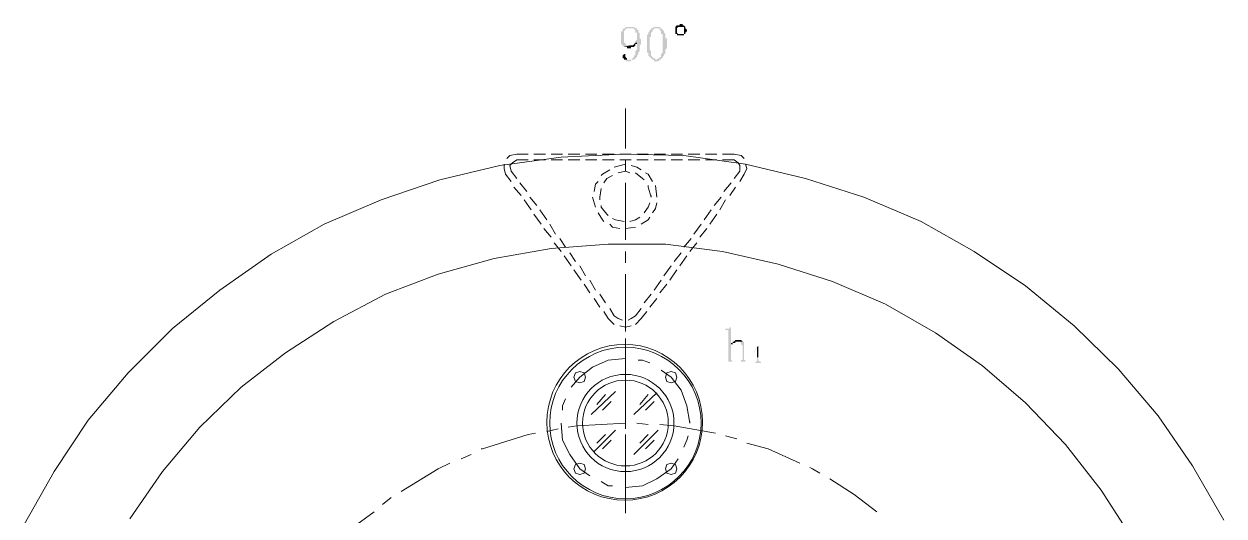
# Model space of a CAD drawing. Header units: millimetres. Extents: x 6 to 291, y 3 to 207.
# Drawn here: x 41.53 to 77.09, y 46.95 to 61.51 of the extents above; entities that cross this region are included whole.
import ezdxf

# ---------------------------------------------------------------- set-up
doc = ezdxf.new("R2010")
doc.units = ezdxf.units.MM

msp = doc.modelspace()

# ---------------------------------------------------------------- hatches: boundary and pattern name
h = msp.add_hatch(color=7)
h.dxf.hatch_style = 2
h.paths.add_polyline_path([(59.478192, 61.425667), (59.351192, 61.425667), (59.351192, 61.383333), (59.308859, 61.383333), (59.266526, 61.341), (59.266526, 61.298667), (59.224192, 61.298667), (59.224192, 61.214), (59.224192, 61.129333), (59.224192, 61.002333), (59.224192, 60.96), (59.224192, 60.917667), (59.266526, 60.875333), (59.308859, 60.833), (59.478192, 60.875333), (59.393526, 60.875333), (59.351192, 60.917667), (59.351192, 60.96), (59.308859, 60.96), (59.308859, 61.002333), (59.308859, 61.129333), (59.308859, 61.171667), (59.308859, 61.256333), (59.308859, 61.298667), (59.351192, 61.341), (59.393526, 61.383333), (59.647526, 61.383333), (59.605192, 61.425667), (59.520526, 61.425667)])
h = msp.add_hatch(color=7)
h.dxf.hatch_style = 2
h.paths.add_polyline_path([(59.647526, 61.383333), (59.478192, 61.383333), (59.605192, 61.383333), (59.605192, 61.341), (59.647526, 61.341), (59.647526, 61.298667), (59.647526, 61.256333), (59.689859, 61.256333), (59.689859, 61.171667), (59.689859, 61.087), (59.689859, 61.044667), (59.647526, 61.002333), (59.647526, 60.96), (59.689859, 60.96), (59.689859, 60.748333), (59.647526, 60.706), (59.647526, 60.663667), (59.647526, 60.621333), (59.647526, 60.579), (59.605192, 60.579), (59.605192, 60.536667), (59.562859, 60.494333), (59.520526, 60.452), (59.308859, 60.452), (59.351192, 60.452), (59.393526, 60.409667), (59.520526, 60.409667), (59.520526, 60.452), (59.605192, 60.452), (59.647526, 60.494333), (59.689859, 60.536667), (59.689859, 60.579), (59.732192, 60.621333), (59.732192, 60.663667), (59.774526, 60.706), (59.774526, 60.748333), (59.774526, 60.833), (59.774526, 60.875333), (59.816859, 60.917667), (59.816859, 61.002333), (59.816859, 61.044667), (59.774526, 61.087), (59.774526, 61.129333), (59.774526, 61.214), (59.774526, 61.256333), (59.732192, 61.256333), (59.732192, 61.298667), (59.732192, 61.341), (59.689859, 61.341), (59.689859, 61.383333)])
h = msp.add_hatch(color=7)
h.dxf.hatch_style = 2
h.paths.add_polyline_path([(60.155526, 61.383333), (60.113192, 61.383333), (60.113192, 61.341), (60.070859, 61.341), (60.070859, 61.298667), (60.028526, 61.256333), (60.028526, 61.214), (59.986192, 61.171667), (59.986192, 61.129333), (59.986192, 61.044667), (59.986192, 60.917667), (59.986192, 60.833), (59.986192, 60.706), (59.986192, 60.663667), (60.028526, 60.663667), (60.028526, 60.579), (60.070859, 60.536667), (60.113192, 60.494333), (60.155526, 60.452), (60.197859, 60.452), (60.197859, 60.409667), (60.324859, 60.409667), (60.367192, 60.452), (60.409526, 60.452), (60.240192, 60.452), (60.240192, 60.494333), (60.197859, 60.494333), (60.155526, 60.536667), (60.113192, 60.579), (60.113192, 60.621333), (60.113192, 60.663667), (60.113192, 60.706), (60.070859, 60.748333), (60.070859, 60.875333), (60.070859, 61.002333), (60.070859, 61.129333), (60.113192, 61.129333), (60.113192, 61.214), (60.113192, 61.256333), (60.155526, 61.298667), (60.155526, 61.341), (60.197859, 61.341), (60.197859, 61.383333), (60.282526, 61.383333)])
h = msp.add_hatch(color=7)
h.dxf.hatch_style = 2
h.paths.add_polyline_path([(60.282526, 61.425667), (60.197859, 61.425667), (60.155526, 61.383333), (60.367192, 61.383333), (60.367192, 61.341), (60.409526, 61.298667), (60.409526, 61.256333), (60.409526, 61.214), (60.451859, 61.214), (60.451859, 61.171667), (60.451859, 61.044667), (60.451859, 60.917667), (60.451859, 60.748333), (60.451859, 60.663667), (60.409526, 60.621333), (60.409526, 60.536667), (60.367192, 60.536667), (60.367192, 60.494333), (60.324859, 60.494333), (60.282526, 60.452), (60.409526, 60.452), (60.409526, 60.494333), (60.451859, 60.494333), (60.451859, 60.536667), (60.494192, 60.579), (60.494192, 60.621333), (60.536526, 60.621333), (60.536526, 60.663667), (60.536526, 60.748333), (60.578859, 60.790667), (60.578859, 60.875333), (60.578859, 60.917667), (60.578859, 61.087), (60.536526, 61.087), (60.536526, 61.171667), (60.536526, 61.214), (60.494192, 61.256333), (60.494192, 61.298667), (60.451859, 61.341), (60.409526, 61.383333), (60.367192, 61.425667)])
h = msp.add_hatch(color=7)
h.dxf.hatch_style = 2
h.paths.add_polyline_path([(60.875192, 61.468), (60.832859, 61.425667), (60.832859, 61.341), (60.832859, 61.298667), (60.832859, 61.214), (61.002192, 61.214), (60.917526, 61.214), (60.875192, 61.256333), (60.875192, 61.298667), (60.875192, 61.383333), (60.917526, 61.425667), (61.002192, 61.425667)])
h = msp.add_hatch(color=7)
h.dxf.hatch_style = 2
h.paths.add_polyline_path([(61.002192, 61.510333), (60.959859, 61.510333), (60.959859, 61.468), (60.875192, 61.468), (61.002192, 61.425667), (61.086859, 61.425667), (61.086859, 61.341), (61.086859, 61.298667), (61.086859, 61.214), (60.875192, 61.214), (60.875192, 61.171667), (61.086859, 61.171667), (61.086859, 61.214), (61.129192, 61.214), (61.129192, 61.256333), (61.171526, 61.298667), (61.171526, 61.341), (61.129192, 61.383333), (61.129192, 61.425667), (61.086859, 61.468), (61.044526, 61.468), (61.044526, 61.510333)])
h = msp.add_hatch(color=7)
h.dxf.hatch_style = 2
h.paths.add_polyline_path([(59.647526, 60.96), (59.605192, 60.917667), (59.562859, 60.875333), (59.478192, 60.875333), (59.308859, 60.833), (59.393526, 60.833), (59.393526, 60.790667), (59.520526, 60.790667), (59.520526, 60.833), (59.605192, 60.833), (59.647526, 60.875333), (59.647526, 60.917667), (59.689859, 60.917667), (59.689859, 60.96)])
h = msp.add_hatch(color=7)
h.dxf.hatch_style = 2
h.paths.add_polyline_path([(59.308859, 60.621333), (59.266526, 60.579), (59.266526, 60.536667), (59.266526, 60.494333), (59.308859, 60.494333), (59.308859, 60.452), (59.435859, 60.452), (59.393526, 60.452), (59.393526, 60.494333), (59.351192, 60.536667), (59.351192, 60.579), (59.351192, 60.621333)])
at = {"true_color": 0x00b8b8}
h = msp.add_hatch(color=132, dxfattribs=at)
h.dxf.hatch_style = 2
h.paths.add_polyline_path([(62.483859, 52.535667), (62.441526, 52.535667), (62.441526, 52.493333), (62.314526, 52.493333), (62.314526, 52.451), (62.399192, 52.451), (62.399192, 51.562), (62.399192, 51.519667), (62.314526, 51.519667), (62.568526, 51.519667), (62.526192, 51.519667), (62.483859, 51.562), (62.483859, 51.985333), (62.483859, 52.027667), (62.526192, 52.027667), (62.483859, 52.027667)])
h = msp.add_hatch(color=132, dxfattribs=at)
h.dxf.hatch_style = 2
h.paths.add_polyline_path([(62.695526, 52.154667), (62.610859, 52.154667), (62.568526, 52.112333), (62.526192, 52.112333), (62.526192, 52.07), (62.483859, 52.07), (62.483859, 52.027667), (62.526192, 52.027667), (62.526192, 52.07), (62.610859, 52.07), (62.610859, 52.112333), (62.822526, 52.112333), (62.780192, 52.154667), (62.737859, 52.154667)])
h = msp.add_hatch(color=132, dxfattribs=at)
h.dxf.hatch_style = 2
h.paths.add_polyline_path([(62.822526, 52.112333), (62.695526, 52.112333), (62.737859, 52.112333), (62.780192, 52.07), (62.780192, 52.027667), (62.822526, 51.985333), (62.822526, 51.562), (62.780192, 51.562), (62.780192, 51.519667), (62.737859, 51.519667), (62.949526, 51.519667), (62.907192, 51.519667), (62.907192, 51.562), (62.864859, 51.562), (62.864859, 52.027667), (62.864859, 52.112333)])
h = msp.add_hatch(color=132, dxfattribs=at)
h.dxf.hatch_style = 2
h.paths.add_polyline_path([(63.288192, 51.985333), (63.076526, 51.646667), (63.245859, 51.646667), (63.245859, 51.562), (63.245859, 51.519667), (63.203526, 51.519667), (63.203526, 51.477333), (63.372859, 51.477333), (63.372859, 51.519667), (63.330526, 51.519667), (63.288192, 51.562), (63.288192, 51.646667), (63.372859, 51.646667), (63.076526, 51.646667), (63.245859, 51.943)])
h = msp.add_hatch(color=132, dxfattribs=at)
h.dxf.hatch_style = 2
h.paths.add_polyline_path([(63.288192, 51.985333), (63.245859, 51.943), (63.245859, 51.646667), (63.076526, 51.646667), (63.288192, 51.646667)])

# ---------------------------------------------------------------- linework, layer by layer
at = {"color": 1, "lineweight": 0, "true_color": 0xff0000}
for points in [[(59.351192, 59.012667), (59.351192, 57.827333)], [(59.351192, 57.488667), (59.351192, 57.15)], [(59.351192, 56.811333), (59.351192, 55.118)], [(59.351192, 54.779333), (59.351192, 54.440667)], [(59.351192, 54.102), (59.351192, 52.408667)], [(59.351192, 52.197), (59.351192, 50.207333)], [(59.351192, 52.07), (59.351192, 51.731333)], [(59.351192, 51.604333), (58.843192, 51.562), (58.377526, 51.350333), (57.996526, 51.054), (57.742526, 50.757667)], [(59.351192, 51.392667), (59.351192, 49.699333)], [(60.070859, 51.477333), (59.859192, 51.562), (59.732192, 51.562)], [(61.256192, 49.699333), (61.171526, 50.207333), (61.002192, 50.673), (60.705859, 51.054), (60.409526, 51.265667)], [(57.573192, 50.419), (57.488526, 50.207333), (57.488526, 50.080333)], [(59.351192, 49.868667), (59.351192, 49.53)], [(57.361526, 49.53), (57.022859, 49.445333)], [(57.446192, 49.699333), (57.488526, 49.191333), (57.700192, 48.768), (57.996526, 48.344667), (58.292859, 48.133)], [(59.351192, 49.699333), (57.911859, 49.614667), (57.657859, 49.572333)], [(60.028526, 49.657), (59.689859, 49.699333)], [(62.018192, 49.403), (60.790526, 49.614667), (60.367192, 49.657)], [(61.256192, 49.699333), (61.256192, 49.741667)], [(56.684192, 49.403), (56.472526, 49.360667), (55.117859, 48.937333), (55.075526, 48.937333)], [(59.351192, 49.360667), (59.351192, 49.022)], [(59.351192, 49.191333), (59.351192, 47.201667)], [(61.086859, 48.979667), (61.171526, 49.191333), (61.213859, 49.318333)], [(62.653192, 49.233667), (62.314526, 49.318333)], [(64.515859, 48.514), (63.584526, 48.937333), (62.949526, 49.106667)], [(54.779192, 48.768), (54.482859, 48.641)], [(54.144192, 48.514), (53.805526, 48.344667), (52.704859, 47.667333)], [(59.351192, 48.683333), (59.351192, 47.032333)], [(59.351192, 47.794333), (59.859192, 47.836667), (60.282526, 48.048333), (60.705859, 48.344667), (60.917526, 48.641)], [(65.108526, 48.217667), (64.896859, 48.344667), (64.812192, 48.387)], [(66.801859, 47.074667), (66.124526, 47.582667), (65.404859, 48.048333)], [(58.631526, 47.963667), (58.843192, 47.836667), (58.970192, 47.836667)], [(52.408526, 47.498), (52.154526, 47.286333)], [(51.900526, 47.074667), (51.392526, 46.693667), (50.672859, 45.931667)]]:
    msp.add_lwpolyline(points, dxfattribs=at)
at = {"color": 7, "lineweight": 0}
for points in [[(77.088859, 46.820667), (76.157526, 48.429333), (75.141526, 49.911), (73.956192, 51.308), (72.643859, 52.578), (71.204526, 53.763333), (69.680526, 54.779333), (68.114192, 55.668333), (66.420859, 56.388), (64.685192, 56.938333), (62.907192, 57.361667), (61.086859, 57.615667), (59.266526, 57.658), (57.446192, 57.573333), (55.625859, 57.319333), (53.847859, 56.896), (52.112192, 56.303333), (50.418859, 55.583667), (48.852526, 54.694667), (47.328526, 53.636333), (45.931526, 52.493333), (44.619192, 51.181), (43.433859, 49.784), (42.417859, 48.26), (41.528859, 46.693667)], [(74.379526, 46.270333), (73.448192, 47.709667), (72.389859, 49.064333), (71.204526, 50.292), (69.934526, 51.392667), (68.537526, 52.366333), (67.055859, 53.213), (65.489526, 53.890333), (63.880859, 54.398333), (62.229859, 54.779333), (60.536526, 54.991), (58.843192, 54.991), (57.149859, 54.864), (55.456526, 54.567667), (53.805526, 54.102), (52.239192, 53.509333), (50.715192, 52.705), (49.275859, 51.773667), (47.963526, 50.757667), (46.735859, 49.572333), (45.635192, 48.26), (44.661526, 46.863)]]:
    msp.add_lwpolyline(points, dxfattribs=at)
at = {"color": 4, "lineweight": 0, "true_color": 0x00ffff}
for points in [[(56.133859, 57.658), (55.922192, 57.615667), (55.837526, 57.531)], [(56.133859, 57.658), (56.472526, 57.658)], [(56.641859, 57.658), (56.980526, 57.658)], [(57.149859, 57.658), (57.488526, 57.658)], [(57.657859, 57.658), (57.996526, 57.658)], [(58.165859, 57.658), (58.504526, 57.658)], [(58.673859, 57.658), (59.012526, 57.658)], [(59.181859, 57.658), (59.520526, 57.658)], [(59.689859, 57.658), (60.028526, 57.658)], [(60.197859, 57.658), (60.536526, 57.658)], [(60.705859, 57.658), (61.044526, 57.658)], [(61.213859, 57.658), (61.552526, 57.658)], [(61.721859, 57.658), (62.060526, 57.658)], [(62.229859, 57.658), (62.568526, 57.658)], [(62.864859, 57.531), (62.780192, 57.615667), (62.568526, 57.658)], [(55.752859, 57.361667), (55.752859, 57.234667), (55.795192, 57.065333)], [(56.133859, 57.488667), (56.006859, 57.404), (55.922192, 57.319333), (55.964526, 57.15)], [(56.133859, 57.488667), (56.472526, 57.488667)], [(56.641859, 57.488667), (56.980526, 57.488667)], [(57.149859, 57.488667), (57.488526, 57.488667)], [(57.657859, 57.488667), (57.996526, 57.488667)], [(58.165859, 57.488667), (58.504526, 57.488667)], [(58.673859, 57.488667), (59.012526, 57.488667)], [(59.351192, 57.361667), (59.012526, 57.277)], [(59.181859, 57.488667), (59.520526, 57.488667)], [(59.816859, 57.192333), (59.689859, 57.277), (59.520526, 57.319333)], [(59.689859, 57.488667), (60.028526, 57.488667)], [(60.197859, 57.488667), (60.536526, 57.488667)], [(60.705859, 57.488667), (61.044526, 57.488667)], [(61.213859, 57.488667), (61.552526, 57.488667)], [(61.721859, 57.488667), (62.060526, 57.488667)], [(62.229859, 57.488667), (62.568526, 57.488667)], [(62.737859, 57.15), (62.737859, 57.319333), (62.695526, 57.404), (62.568526, 57.488667)], [(62.864859, 57.065333), (62.949526, 57.234667), (62.907192, 57.361667)], [(55.964526, 56.853667), (55.795192, 57.065333)], [(56.133859, 56.938333), (55.964526, 57.15)], [(58.885526, 57.192333), (58.673859, 57.065333), (58.631526, 57.023)], [(58.970192, 57.023), (58.800859, 56.938333), (58.716192, 56.811333)], [(59.478192, 57.107667), (59.351192, 57.15), (59.139526, 57.107667)], [(59.901526, 56.896), (59.859192, 56.938333), (59.647526, 57.107667)], [(60.155526, 56.853667), (60.028526, 57.065333), (59.943859, 57.107667)], [(62.568526, 56.938333), (62.737859, 57.15)], [(62.737859, 56.853667), (62.864859, 57.065333)], [(56.260859, 56.430333), (56.049192, 56.684333)], [(56.430192, 56.557333), (56.218526, 56.811333)], [(58.546859, 56.853667), (58.462192, 56.769), (58.419859, 56.557333)], [(58.631526, 56.642), (58.589192, 56.388), (58.589192, 56.303333)], [(60.113192, 56.388), (60.028526, 56.684333), (60.028526, 56.726667)], [(60.282526, 56.388), (60.240192, 56.726667)], [(62.272192, 56.557333), (62.483859, 56.811333)], [(62.441526, 56.430333), (62.610859, 56.684333)], [(56.557192, 56.007), (56.345526, 56.303333)], [(56.726526, 56.134), (56.514859, 56.388)], [(58.377526, 56.388), (58.462192, 56.091667)], [(59.901526, 55.922333), (60.028526, 56.091667), (60.070859, 56.218667)], [(60.113192, 56.388), (60.113192, 56.430333)], [(60.155526, 55.922333), (60.240192, 56.049333), (60.282526, 56.218667)], [(60.282526, 56.388), (60.282526, 56.430333)], [(61.975859, 56.134), (62.187526, 56.388)], [(62.145192, 56.007), (62.314526, 56.303333)], [(56.853526, 55.583667), (56.641859, 55.88)], [(57.022859, 55.710667), (56.811192, 56.007)], [(58.546859, 55.922333), (58.673859, 55.710667), (58.716192, 55.668333)], [(58.631526, 56.134), (58.631526, 56.091667), (58.800859, 55.88), (58.843192, 55.837667)], [(61.679526, 55.710667), (61.891192, 56.007)], [(61.848859, 55.583667), (62.060526, 55.88)], [(57.276859, 55.287333), (57.107526, 55.583667)], [(58.885526, 55.583667), (58.970192, 55.499), (59.181859, 55.456667)], [(58.970192, 55.753), (59.054859, 55.710667), (59.308859, 55.668333)], [(59.351192, 55.456667), (59.647526, 55.499)], [(59.478192, 55.668333), (59.647526, 55.710667), (59.774526, 55.795333)], [(59.816859, 55.583667), (60.028526, 55.710667), (60.070859, 55.795333)], [(61.383192, 55.287333), (61.594859, 55.583667)], [(57.149859, 55.202667), (56.938192, 55.456667)], [(57.573192, 54.906333), (57.403859, 55.160333)], [(61.086859, 54.906333), (61.298526, 55.160333)], [(61.552526, 55.202667), (61.764192, 55.456667)], [(57.446192, 54.779333), (57.234526, 55.033333)], [(61.256192, 54.779333), (61.467859, 55.033333)], [(57.742526, 54.356), (57.530859, 54.652333)], [(57.869526, 54.483), (57.700192, 54.737)], [(60.790526, 54.483), (61.002192, 54.737)], [(60.959859, 54.356), (61.171526, 54.652333)], [(58.038859, 53.932667), (57.827192, 54.229)], [(58.165859, 54.059667), (57.996526, 54.356)], [(60.494192, 54.059667), (60.705859, 54.356)], [(60.663526, 53.932667), (60.875192, 54.229)], [(58.292859, 53.551667), (58.123526, 53.805667)], [(58.462192, 53.636333), (58.292859, 53.932667)], [(60.197859, 53.636333), (60.409526, 53.932667)], [(60.367192, 53.551667), (60.578859, 53.805667)], [(58.589192, 53.128333), (58.419859, 53.382333)], [(58.758526, 53.255333), (58.589192, 53.509333)], [(59.901526, 53.255333), (60.113192, 53.509333)], [(60.070859, 53.128333), (60.282526, 53.382333)], [(58.843192, 52.789667), (58.716192, 53.001333)], [(59.012526, 52.874333), (58.885526, 53.086)], [(59.647526, 52.874333), (59.816859, 53.086)], [(59.816859, 52.789667), (59.986192, 53.001333)], [(58.843192, 52.789667), (59.012526, 52.620333)], [(59.012526, 52.874333), (59.139526, 52.789667), (59.266526, 52.747333)], [(59.435859, 52.747333), (59.520526, 52.789667), (59.647526, 52.874333)], [(59.647526, 52.620333), (59.816859, 52.789667)], [(59.181859, 52.578), (59.351192, 52.535667), (59.520526, 52.578)]]:
    msp.add_lwpolyline(points, dxfattribs=at)
at = {"color": 7, "lineweight": 0}
for points in [[(58.165859, 51.054), (58.123526, 51.181), (57.996526, 51.223333), (57.869526, 51.181), (57.827192, 51.054), (57.869526, 50.927), (57.996526, 50.884667), (58.123526, 50.927)], [(60.875192, 51.054), (60.832859, 51.181), (60.705859, 51.223333), (60.578859, 51.181), (60.536526, 51.054), (60.578859, 50.927), (60.705859, 50.884667), (60.832859, 50.927)], [(58.165859, 48.344667), (58.123526, 48.471667), (57.996526, 48.514), (57.869526, 48.471667), (57.827192, 48.344667), (57.869526, 48.217667), (57.996526, 48.175333), (58.123526, 48.217667)], [(60.875192, 48.344667), (60.832859, 48.471667), (60.705859, 48.514), (60.578859, 48.471667), (60.536526, 48.344667), (60.578859, 48.217667), (60.705859, 48.175333), (60.832859, 48.217667)]]:
    msp.add_lwpolyline(points, close=True, dxfattribs=at)
at = {"color": 3, "lineweight": 0, "true_color": 0x00ff00}
for points in [[(59.054859, 50.630667), (58.335192, 49.953333)], [(58.758526, 50.546), (58.504526, 50.249667)], [(60.282526, 50.588333), (59.605192, 49.953333)], [(60.028526, 50.546), (59.774526, 50.249667)], [(58.927859, 50.334333), (58.673859, 50.080333)], [(60.197859, 50.334333), (59.943859, 50.080333)], [(59.054859, 49.487667), (58.419859, 48.852667)], [(60.324859, 49.487667), (59.605192, 48.768)], [(58.758526, 49.360667), (58.504526, 49.106667)], [(58.927859, 49.191333), (58.673859, 48.937333)], [(60.028526, 49.360667), (59.774526, 49.106667)], [(60.197859, 49.191333), (59.943859, 48.937333)]]:
    msp.add_lwpolyline(points, dxfattribs=at)
at = {"color": 7, "lineweight": 0}
for centre, radius in [((59.330026, 49.7205), 2.307167), ((59.351192, 49.699333), 2.243667), ((59.351192, 49.699333), 1.439333), ((59.351192, 49.699333), 1.27)]:
    msp.add_circle(centre, radius, dxfattribs=at)

doc.saveas('drawing.dxf')
